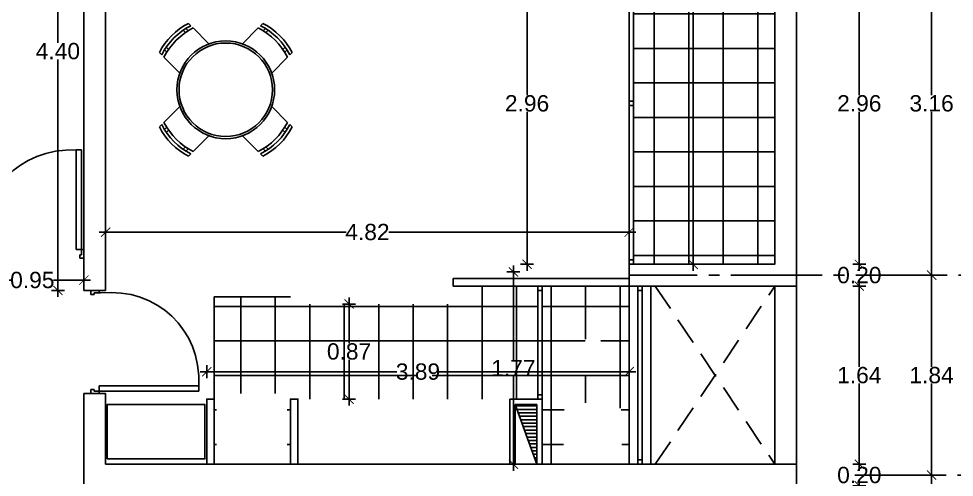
# Model space of a CAD drawing. Header units: millimetres. Extents: x 1217 to 2428, y 234 to 644.
# Drawn here: x 2359.84 to 2368.45, y 482.51 to 486.73 of the extents above; entities that cross this region are included whole.
import ezdxf

# ---------------------------------------------------------------- set-up
doc = ezdxf.new("R2010")
doc.units = ezdxf.units.MM
doc.linetypes.add('ACAD_ISO04W100', pattern=[30, 24, -3, 0, -3])
doc.linetypes.add('HIDDEN2', pattern=[0.1875, 0.125, -0.0625])
doc.layers.get('0').update_dxf_attribs({"lineweight": 5})
for name, color, linetype in [('0.1', 251, 'Continuous'), ('0.2', 2, 'Continuous'), ('0.3', 6, 'Continuous'), ('ARTEFACTOS', 4, 'Continuous'), ('COTAS', 252, 'Continuous'), ('COTAS INTERIORES', 3, 'Continuous'), ('EJES', 8, 'Continuous'), ('MUROS', 7, 'Continuous'), ('PUERTAS', 2, 'Continuous'), ('SHAFT', 3, 'Continuous'), ('TABIQUES', 4, 'Continuous')]:
    doc.layers.add(name, color=color, linetype=linetype)
doc.layers.get('ARTEFACTOS').off()
doc.styles.add('INTERARQ', font='arial.ttf')
doc.dimstyles.new('ESCALA_1-50', dxfattribs={"dimtxt": 0.15, "dimasz": 0.06, "dimexe": 0.18, "dimexo": 0.0625, "dimgap": 0, "dimtad": 0, "dimtih": 1, "dimtoh": 1, "dimzin": 0, "dimdsep": 46, "dimtxsty": 'INTERARQ', "dimblk": 'DIMTICK', "dimcen": 0, "dimse1": 1, "dimse2": 1, "dimclrd": 256, "dimclre": 1, "dimclrt": 2, "dimadec": 0, "dimazin": 0, "dimtfac": 4.5, "dimtofl": 0, "dimtmove": 2, "dimatfit": 3, "dimldrblk": 'DIMTICK', "dimfxl": 1, "dimtolj": 1, "dimtzin": 0, "dimarcsym": 0})

# ---------------------------------------------------------------- blocks, each defined once
blk = doc.blocks.new('com')
at = {"layer": '0.1'}
for p, q in [((-0.3421, 0.6108), (-0.3209, 0.5896)), ((0.3209, 0.5896), (0.3421, 0.6108)), ((-0.3917, 0.5473), (-0.3705, 0.526)), ((-0.3449, 0.5429), (-0.3661, 0.5641)), ((-0.2997, 0.5684), (-0.1541, 0.4228)), ((0.1541, 0.4228), (0.2997, 0.5684)), ((0.3449, 0.5429), (0.3661, 0.5641)), ((0.3917, 0.5473), (0.3705, 0.526)), ((-0.5429, 0.3449), (-0.5641, 0.3661)), ((-0.5473, 0.3917), (-0.526, 0.3705)), ((0.5473, 0.3917), (0.526, 0.3705)), ((0.5429, 0.3449), (0.5641, 0.3661)), ((-0.5896, 0.3209), (-0.6108, 0.3421)), ((-0.4228, 0.1541), (-0.5684, 0.2997)), ((0.5684, 0.2997), (0.4228, 0.1541)), ((0.6108, 0.3421), (0.5896, 0.3209)), ((-0.5684, -0.2997), (-0.4228, -0.1541)), ((0.4228, -0.1541), (0.5684, -0.2997)), ((-0.6108, -0.3421), (-0.5896, -0.3209)), ((0.5896, -0.3209), (0.6108, -0.3421)), ((-0.5429, -0.3449), (-0.5641, -0.3661)), ((-0.5473, -0.3917), (-0.526, -0.3705)), ((-0.1541, -0.4228), (-0.2997, -0.5684)), ((0.2997, -0.5684), (0.1541, -0.4228)), ((0.5473, -0.3917), (0.526, -0.3705)), ((0.5429, -0.3449), (0.5641, -0.3661)), ((-0.3917, -0.5473), (-0.3705, -0.526)), ((-0.3449, -0.5429), (-0.3661, -0.5641)), ((-0.3209, -0.5896), (-0.3421, -0.6108)), ((0.3421, -0.6108), (0.3209, -0.5896)), ((0.3449, -0.5429), (0.3661, -0.5641)), ((0.3917, -0.5473), (0.3705, -0.526))]:
    blk.add_line(p, q, dxfattribs=at)
for radius in [0.45, 0.43]:
    blk.add_circle((0, 0), radius, dxfattribs=at)
for centre, start, end in [((-0.0616, 0.0616), 117.05475, 152.94525), ((0.0616, 0.0616), 27.05475, 62.94525), ((-0.0404, 0.0404), 117.05475, 152.94525), ((-0.0192, 0.0192), 117.05475, 152.94525), ((0.0192, 0.0192), 27.05475, 62.94525), ((0.0404, 0.0404), 27.05475, 62.94525), ((-0.0616, -0.0616), 207.05475, 242.94525), ((-0.0404, -0.0404), 207.05475, 242.94525), ((-0.0192, -0.0192), 207.05475, 242.94525), ((0.0192, -0.0192), 297.05475, 332.94525), ((0.0404, -0.0404), 297.05475, 332.94525), ((0.0616, -0.0616), 297.05475, 332.94525)]:
    blk.add_arc(centre, 0.6167, start, end, dxfattribs=at)
blk = doc.blocks.new('FGFGFGFG')
at = {"layer": 'PUERTAS'}
for p, q in [((381629.7039, 7752655.4584), (381629.6607, 7752655.4584)), ((381629.6607, 7752655.4584), (381629.6608, 7752654.6488)), ((381629.704, 7752654.638), (381629.7039, 7752655.4584)), ((381629.6406, 7752654.638), (381629.6608, 7752654.638)), ((381629.6608, 7752654.6488), (381629.6608, 7752654.5949)), ((381629.6608, 7752654.638), (381629.704, 7752654.638)), ((381629.6608, 7752654.5949), (381629.6742, 7752654.5949)), ((381629.6742, 7752654.5949), (381629.6742, 7752654.568)), ((381630.4569, 7752654.5949), (381630.4704, 7752654.5949)), ((381630.4569, 7752654.568), (381630.4569, 7752654.5949)), ((381630.4704, 7752654.5949), (381630.4704, 7752654.6488)), ((381630.4906, 7752654.638), (381630.4704, 7752654.638)), ((381629.6742, 7752654.568), (381629.6406, 7752654.568)), ((381630.4906, 7752654.568), (381630.4569, 7752654.568))]:
    blk.add_line(p, q, dxfattribs=at)
at = {"layer": 'PUERTAS', "extrusion": (0, 0, -1)}
blk.add_ellipse((381629.5735, 7752654.5673), major_axis=(0.7057, 0.6681), ratio=0.836444, start_param=-0.755704, end_param=0.755704, dxfattribs=at)
blk = doc.blocks.new('DIMTICK')
at = {"color": 1}
for p, q in [((-1, 0), (1, 0)), ((0, 1), (0, -1))]:
    blk.add_line(p, q, dxfattribs=at)
at = {"color": 3, "const_width": 0.141}
blk.add_lwpolyline([(0.71, 0.71), (-0.71, -0.71)], dxfattribs=at)
blk = doc.blocks.new('*D595')
at = {"layer": 'COTAS', "lineweight": -2, "ltscale": 3, "transparency": 16777216}
for p, q in [((2367.5764, 482.6882), (2367.5764, 482.7482)), ((2367.5764, 482.3691), (2367.5764, 482.3091))]:
    blk.add_line(p, q, dxfattribs=at)
at = {"layer": 'DEFPOINTS', "color": 0, "ltscale": 3, "transparency": 16777216}
for p in [(2366.9993, 482.6282), (2367.5764, 482.6282), (2366.7993, 482.4291)]:
    blk.add_point(p, dxfattribs=at)
at = {"layer": 'COTAS', "lineweight": -2, "ltscale": 3, "transparency": 16777216, "xscale": 0.06, "yscale": 0.06, "zscale": 0.06}
for p, rotation in [((2367.5764, 482.6282), 270), ((2367.5764, 482.4291), 90)]:
    blk.add_blockref('DIMTICK', p, dxfattribs=dict(at, rotation=rotation))
at = {"layer": 'COTAS', "color": 2, "ltscale": 3, "transparency": 16777216, "insert": (2367.5764, 482.5287), "char_height": 0.15, "attachment_point": 5, "style": 'INTERARQ'}
blk.add_mtext('\\A1;0.20', dxfattribs=at)
blk = doc.blocks.new('*D323')
at = {"layer": 'COTAS', "lineweight": -2, "ltscale": 3, "transparency": 16777216}
for p, q in [((2367.5764, 484.2077), (2367.5764, 483.5245)), ((2367.5764, 482.6882), (2367.5764, 483.3713))]:
    blk.add_line(p, q, dxfattribs=at)
at = {"layer": 'DEFPOINTS', "color": 0, "ltscale": 3, "transparency": 16777216}
for p in [(2366.7984, 484.2677, 0), (2367.5764, 484.2677), (2366.9993, 482.6282)]:
    blk.add_point(p, dxfattribs=at)
at = {"layer": 'COTAS', "lineweight": -2, "ltscale": 3, "transparency": 16777216, "xscale": 0.06, "yscale": 0.06, "zscale": 0.06}
for p, rotation in [((2367.5764, 484.2677), 90), ((2367.5764, 482.6282), 270)]:
    blk.add_blockref('DIMTICK', p, dxfattribs=dict(at, rotation=rotation))
at = {"layer": 'COTAS', "color": 2, "ltscale": 3, "transparency": 16777216, "insert": (2367.5764, 483.4479), "char_height": 0.15, "attachment_point": 5, "style": 'INTERARQ'}
blk.add_mtext('\\A1;1.64', dxfattribs=at)
blk = doc.blocks.new('*D596')
at = {"layer": 'COTAS', "lineweight": -2, "ltscale": 3, "transparency": 16777216}
for p, q in [((2367.5764, 484.5277), (2367.5764, 484.5877)), ((2367.5764, 484.2077), (2367.5764, 484.1477))]:
    blk.add_line(p, q, dxfattribs=at)
at = {"layer": 'DEFPOINTS', "color": 0, "ltscale": 3, "transparency": 16777216}
for p in [(2366.7984, 484.4677), (2367.5764, 484.4677), (2366.7984, 484.2677, 0)]:
    blk.add_point(p, dxfattribs=at)
at = {"layer": 'COTAS', "lineweight": -2, "ltscale": 3, "transparency": 16777216, "xscale": 0.06, "yscale": 0.06, "zscale": 0.06}
for p, rotation in [((2367.5764, 484.4677), 270), ((2367.5764, 484.2677), 90)]:
    blk.add_blockref('DIMTICK', p, dxfattribs=dict(at, rotation=rotation))
at = {"layer": 'COTAS', "color": 2, "ltscale": 3, "transparency": 16777216, "insert": (2367.5764, 484.3677), "char_height": 0.15, "attachment_point": 5, "style": 'INTERARQ'}
blk.add_mtext('\\A1;0.20', dxfattribs=at)
blk = doc.blocks.new('*D597')
at = {"layer": 'COTAS', "lineweight": -2, "ltscale": 3, "transparency": 16777216}
for p, q in [((2367.5764, 487.3681), (2367.5764, 486.0245)), ((2367.5764, 484.5277), (2367.5764, 485.8713))]:
    blk.add_line(p, q, dxfattribs=at)
at = {"layer": 'DEFPOINTS', "color": 0, "ltscale": 3, "transparency": 16777216}
for p in [(2365.3104, 487.4281, 0), (2367.5764, 487.4281), (2366.7984, 484.4677)]:
    blk.add_point(p, dxfattribs=at)
at = {"layer": 'COTAS', "lineweight": -2, "ltscale": 3, "transparency": 16777216, "xscale": 0.06, "yscale": 0.06, "zscale": 0.06}
for p, rotation in [((2367.5764, 487.4281), 90), ((2367.5764, 484.4677), 270)]:
    blk.add_blockref('DIMTICK', p, dxfattribs=dict(at, rotation=rotation))
at = {"layer": 'COTAS', "color": 2, "ltscale": 3, "transparency": 16777216, "insert": (2367.5764, 485.9479), "char_height": 0.15, "attachment_point": 5, "style": 'INTERARQ'}
blk.add_mtext('\\A1;2.96', dxfattribs=at)
blk = doc.blocks.new('*D615')
at = {"layer": 'COTAS', "lineweight": -2, "ltscale": 3, "transparency": 16777216}
for p, q in [((2368.2415, 482.4681), (2368.2415, 481.1547)), ((2368.2415, 479.6882), (2368.2415, 481.0016))]:
    blk.add_line(p, q, dxfattribs=at)
at = {"layer": 'DEFPOINTS', "color": 0, "ltscale": 3, "transparency": 16777216}
for p in [(2368.1458, 482.5281, 0), (2368.2415, 482.5281), (2366.9993, 479.6282)]:
    blk.add_point(p, dxfattribs=at)
at = {"layer": 'COTAS', "lineweight": -2, "ltscale": 3, "transparency": 16777216, "xscale": 0.06, "yscale": 0.06, "zscale": 0.06}
for p, rotation in [((2368.2415, 482.5281), 90), ((2368.2415, 479.6282), 270)]:
    blk.add_blockref('DIMTICK', p, dxfattribs=dict(at, rotation=rotation))
at = {"layer": 'COTAS', "color": 2, "ltscale": 3, "transparency": 16777216, "insert": (2368.2415, 481.0781), "char_height": 0.15, "attachment_point": 5, "style": 'INTERARQ'}
blk.add_mtext('\\A1;2.90', dxfattribs=at)
blk = doc.blocks.new('*D616')
at = {"layer": 'COTAS', "lineweight": -2, "ltscale": 3, "transparency": 16777216}
for p, q in [((2368.2415, 484.3077), (2368.2415, 483.5245)), ((2368.2415, 482.5881), (2368.2415, 483.3713))]:
    blk.add_line(p, q, dxfattribs=at)
at = {"layer": 'DEFPOINTS', "color": 0, "ltscale": 3, "transparency": 16777216}
for p in [(2366.9983, 484.3677), (2368.2415, 484.3677), (2368.1458, 482.5281, 0)]:
    blk.add_point(p, dxfattribs=at)
at = {"layer": 'COTAS', "lineweight": -2, "ltscale": 3, "transparency": 16777216, "xscale": 0.06, "yscale": 0.06, "zscale": 0.06}
for p, rotation in [((2368.2415, 484.3677), 90), ((2368.2415, 482.5281), 270)]:
    blk.add_blockref('DIMTICK', p, dxfattribs=dict(at, rotation=rotation))
at = {"layer": 'COTAS', "color": 2, "ltscale": 3, "transparency": 16777216, "insert": (2368.2415, 483.4479), "char_height": 0.15, "attachment_point": 5, "style": 'INTERARQ'}
blk.add_mtext('\\A1;1.84', dxfattribs=at)
blk = doc.blocks.new('*D617')
at = {"layer": 'COTAS', "lineweight": -2, "ltscale": 3, "transparency": 16777216}
for p, q in [((2368.2415, 487.4681), (2368.2415, 486.0245)), ((2368.2415, 484.4277), (2368.2415, 485.8713))]:
    blk.add_line(p, q, dxfattribs=at)
at = {"layer": 'DEFPOINTS', "color": 0, "ltscale": 3, "transparency": 16777216}
for p in [(2366.9983, 487.5281), (2368.2415, 487.5281), (2366.9983, 484.3677)]:
    blk.add_point(p, dxfattribs=at)
at = {"layer": 'COTAS', "lineweight": -2, "ltscale": 3, "transparency": 16777216, "xscale": 0.06, "yscale": 0.06, "zscale": 0.06}
for p, rotation in [((2368.2415, 487.5281), 90), ((2368.2415, 484.3677), 270)]:
    blk.add_blockref('DIMTICK', p, dxfattribs=dict(at, rotation=rotation))
at = {"layer": 'COTAS', "color": 2, "ltscale": 3, "transparency": 16777216, "insert": (2368.2415, 485.9479), "char_height": 0.15, "attachment_point": 5, "style": 'INTERARQ'}
blk.add_mtext('\\A1;3.16', dxfattribs=at)
blk = doc.blocks.new('*D329')
at = {"layer": 'COTAS', "lineweight": -2, "ltscale": 3, "transparency": 16777216}
for p, q in [((2368.8564, 495.1033), (2368.8564, 478.9229)), ((2368.8564, 462.5893), (2368.8564, 478.7696))]:
    blk.add_line(p, q, dxfattribs=at)
at = {"layer": 'DEFPOINTS', "color": 0, "ltscale": 3, "transparency": 16777216}
for p in [(2364.1135, 495.1633, 0), (2368.8564, 495.1633), (2364.1135, 462.5293, 0)]:
    blk.add_point(p, dxfattribs=at)
at = {"layer": 'COTAS', "lineweight": -2, "ltscale": 3, "transparency": 16777216, "xscale": 0.06, "yscale": 0.06, "zscale": 0.06}
for p, rotation in [((2368.8564, 495.1633), 90), ((2368.8564, 462.5293), 270)]:
    blk.add_blockref('DIMTICK', p, dxfattribs=dict(at, rotation=rotation))
at = {"layer": 'COTAS', "color": 2, "ltscale": 3, "transparency": 16777216, "insert": (2368.8564, 478.8463), "char_height": 0.15, "attachment_point": 5, "style": 'INTERARQ'}
blk.add_mtext('\\A1;32.63', dxfattribs=at)
blk = doc.blocks.new('*D348')
at = {"layer": 'COTAS INTERIORES', "lineweight": -2, "ltscale": 3, "transparency": 16777216}
for p, q in [((2359.5494, 484.3228), (2359.769, 484.3228)), ((2360.3794, 484.3228), (2360.1598, 484.3228))]:
    blk.add_line(p, q, dxfattribs=at)
at = {"layer": 'DEFPOINTS', "color": 0, "ltscale": 3, "transparency": 16777216}
for p in [(2359.4894, 484.5057, 0), (2360.4394, 484.3228), (2360.4394, 484.2281)]:
    blk.add_point(p, dxfattribs=at)
at = {"layer": 'COTAS INTERIORES', "lineweight": -2, "ltscale": 3, "transparency": 16777216, "xscale": 0.06, "yscale": 0.06, "zscale": 0.06, "rotation": 180}
blk.add_blockref('DIMTICK', (2359.4894, 484.3228), dxfattribs=at)
at = {"layer": 'COTAS INTERIORES', "lineweight": -2, "ltscale": 3, "transparency": 16777216, "xscale": 0.06, "yscale": 0.06, "zscale": 0.06}
blk.add_blockref('DIMTICK', (2360.4394, 484.3228), dxfattribs=at)
at = {"layer": 'COTAS INTERIORES', "color": 2, "ltscale": 3, "transparency": 16777216, "insert": (2359.9644, 484.3228), "char_height": 0.15, "attachment_point": 5, "style": 'INTERARQ'}
blk.add_mtext('\\A1;0.95', dxfattribs=at)
blk = doc.blocks.new('*D349')
at = {"layer": 'COTAS INTERIORES', "lineweight": -2, "ltscale": 3, "transparency": 16777216}
for p, q in [((2360.1997, 488.5685), (2360.1997, 486.5049)), ((2360.1997, 484.2881), (2360.1997, 486.3517))]:
    blk.add_line(p, q, dxfattribs=at)
at = {"layer": 'DEFPOINTS', "color": 0, "ltscale": 3, "transparency": 16777216}
for p in [(2360.4394, 488.6285, 0), (2360.1997, 484.2281), (2360.4394, 484.2281, 0)]:
    blk.add_point(p, dxfattribs=at)
at = {"layer": 'COTAS INTERIORES', "lineweight": -2, "ltscale": 3, "transparency": 16777216, "xscale": 0.06, "yscale": 0.06, "zscale": 0.06}
for p, rotation in [((2360.1997, 488.6285), 90), ((2360.1997, 484.2281), 270)]:
    blk.add_blockref('DIMTICK', p, dxfattribs=dict(at, rotation=rotation))
at = {"layer": 'COTAS INTERIORES', "color": 2, "ltscale": 3, "transparency": 16777216, "insert": (2360.1997, 486.4283), "char_height": 0.15, "attachment_point": 5, "style": 'INTERARQ'}
blk.add_mtext('\\A1;4.40', dxfattribs=at)
blk = doc.blocks.new('*D372')
at = {"layer": 'COTAS INTERIORES', "lineweight": -2, "ltscale": 3, "transparency": 16777216}
for p, q in [((2364.5183, 487.3681), (2364.5183, 486.0245)), ((2364.5183, 484.5277), (2364.5183, 485.8713))]:
    blk.add_line(p, q, dxfattribs=at)
at = {"layer": 'DEFPOINTS', "color": 0, "ltscale": 3, "transparency": 16777216}
for p in [(2362.6673, 487.4281, 0), (2364.5183, 484.4677), (2364.5453, 484.4677, 0)]:
    blk.add_point(p, dxfattribs=at)
at = {"layer": 'COTAS INTERIORES', "lineweight": -2, "ltscale": 3, "transparency": 16777216, "xscale": 0.06, "yscale": 0.06, "zscale": 0.06}
for p, rotation in [((2364.5183, 487.4281), 90), ((2364.5183, 484.4677), 270)]:
    blk.add_blockref('DIMTICK', p, dxfattribs=dict(at, rotation=rotation))
at = {"layer": 'COTAS INTERIORES', "color": 2, "ltscale": 3, "transparency": 16777216, "insert": (2364.5183, 485.9479), "char_height": 0.15, "attachment_point": 5, "style": 'INTERARQ'}
blk.add_mtext('\\A1;2.96', dxfattribs=at)
blk = doc.blocks.new('*D374')
at = {"layer": 'COTAS INTERIORES', "lineweight": -2, "ltscale": 3, "transparency": 16777216}
for p, q in [((2361.6294, 483.48), (2363.319, 483.48)), ((2365.3984, 483.48), (2363.7088, 483.48))]:
    blk.add_line(p, q, dxfattribs=at)
at = {"layer": 'DEFPOINTS', "color": 0, "ltscale": 3, "transparency": 16777216}
for p in [(2365.4584, 483.48), (2365.4584, 483.324, 0), (2361.5694, 483.2278, 0)]:
    blk.add_point(p, dxfattribs=at)
at = {"layer": 'COTAS INTERIORES', "lineweight": -2, "ltscale": 3, "transparency": 16777216, "xscale": 0.06, "yscale": 0.06, "zscale": 0.06, "rotation": 180}
blk.add_blockref('DIMTICK', (2361.5694, 483.48), dxfattribs=at)
at = {"layer": 'COTAS INTERIORES', "lineweight": -2, "ltscale": 3, "transparency": 16777216, "xscale": 0.06, "yscale": 0.06, "zscale": 0.06}
blk.add_blockref('DIMTICK', (2365.4584, 483.48), dxfattribs=at)
at = {"layer": 'COTAS INTERIORES', "color": 2, "ltscale": 3, "transparency": 16777216, "insert": (2363.5139, 483.48), "char_height": 0.15, "attachment_point": 5, "style": 'INTERARQ'}
blk.add_mtext('\\A1;3.89', dxfattribs=at)
blk = doc.blocks.new('*D375')
at = {"layer": 'COTAS INTERIORES', "lineweight": -2, "ltscale": 3, "transparency": 16777216}
for p, q in [((2364.3927, 484.3377), (2364.3927, 483.5882)), ((2364.3927, 482.6881), (2364.3927, 483.4376))]:
    blk.add_line(p, q, dxfattribs=at)
at = {"layer": 'DEFPOINTS', "color": 0, "ltscale": 3, "transparency": 16777216}
for p in [(2364.2096, 484.3977, 0), (2364.2096, 482.6281, 0), (2364.3927, 482.6281)]:
    blk.add_point(p, dxfattribs=at)
at = {"layer": 'COTAS INTERIORES', "lineweight": -2, "ltscale": 3, "transparency": 16777216, "xscale": 0.06, "yscale": 0.06, "zscale": 0.06}
for p, rotation in [((2364.3927, 484.3977), 90), ((2364.3927, 482.6281), 270)]:
    blk.add_blockref('DIMTICK', p, dxfattribs=dict(at, rotation=rotation))
at = {"layer": 'COTAS INTERIORES', "color": 2, "ltscale": 3, "transparency": 16777216, "insert": (2364.3927, 483.5129), "char_height": 0.15, "attachment_point": 5, "style": 'INTERARQ'}
blk.add_mtext('\\A1;1.77', dxfattribs=at)
blk = doc.blocks.new('*D376')
at = {"layer": 'COTAS INTERIORES', "lineweight": -2, "ltscale": 3, "transparency": 16777216}
for p, q in [((2362.8797, 484.0427), (2362.8797, 483.7419)), ((2362.8797, 483.2879), (2362.8797, 483.5887))]:
    blk.add_line(p, q, dxfattribs=at)
at = {"layer": 'DEFPOINTS', "color": 0, "ltscale": 3, "transparency": 16777216}
for p in [(2362.9766, 484.1027, 0), (2362.8797, 483.2279), (2362.9336, 483.2279, 0)]:
    blk.add_point(p, dxfattribs=at)
at = {"layer": 'COTAS INTERIORES', "lineweight": -2, "ltscale": 3, "transparency": 16777216, "xscale": 0.06, "yscale": 0.06, "zscale": 0.06}
for p, rotation in [((2362.8797, 484.1027), 90), ((2362.8797, 483.2279), 270)]:
    blk.add_blockref('DIMTICK', p, dxfattribs=dict(at, rotation=rotation))
at = {"layer": 'COTAS INTERIORES', "color": 2, "ltscale": 3, "transparency": 16777216, "insert": (2362.8797, 483.6653), "char_height": 0.15, "attachment_point": 5, "style": 'INTERARQ'}
blk.add_mtext('\\A1;0.87', dxfattribs=at)
blk = doc.blocks.new('*D377')
at = {"layer": 'COTAS INTERIORES', "lineweight": -2, "ltscale": 3, "transparency": 16777216}
for p, q in [((2360.6994, 484.764), (2362.8518, 484.764)), ((2365.3984, 484.764), (2363.246, 484.764))]:
    blk.add_line(p, q, dxfattribs=at)
at = {"layer": 'DEFPOINTS', "color": 0, "ltscale": 3, "transparency": 16777216}
for p in [(2360.6394, 484.9805, 0), (2365.4584, 484.8614, 0), (2365.4584, 484.764)]:
    blk.add_point(p, dxfattribs=at)
at = {"layer": 'COTAS INTERIORES', "lineweight": -2, "ltscale": 3, "transparency": 16777216, "xscale": 0.06, "yscale": 0.06, "zscale": 0.06, "rotation": 180}
blk.add_blockref('DIMTICK', (2360.6394, 484.764), dxfattribs=at)
at = {"layer": 'COTAS INTERIORES', "lineweight": -2, "ltscale": 3, "transparency": 16777216, "xscale": 0.06, "yscale": 0.06, "zscale": 0.06}
blk.add_blockref('DIMTICK', (2365.4584, 484.764), dxfattribs=at)
at = {"layer": 'COTAS INTERIORES', "color": 2, "ltscale": 3, "transparency": 16777216, "insert": (2363.0489, 484.764), "char_height": 0.15, "attachment_point": 5, "style": 'INTERARQ'}
blk.add_mtext('\\A1;4.82', dxfattribs=at)
blk = doc.blocks.new('*D383')
at = {"layer": 'COTAS INTERIORES', "lineweight": -2, "ltscale": 3, "transparency": 16777216}
for p, q in [((2366.0472, 491.2208), (2366.0472, 487.9508)), ((2366.0472, 484.5277), (2366.0472, 487.7977))]:
    blk.add_line(p, q, dxfattribs=at)
at = {"layer": 'DEFPOINTS', "color": 0, "ltscale": 3, "transparency": 16777216}
for p in [(2366.0472, 491.2808), (2366.1155, 491.2808, 0), (2366.1484, 484.4677, 0)]:
    blk.add_point(p, dxfattribs=at)
at = {"layer": 'COTAS INTERIORES', "lineweight": -2, "ltscale": 3, "transparency": 16777216, "xscale": 0.06, "yscale": 0.06, "zscale": 0.06}
for p, rotation in [((2366.0472, 491.2808), 90), ((2366.0472, 484.4677), 270)]:
    blk.add_blockref('DIMTICK', p, dxfattribs=dict(at, rotation=rotation))
at = {"layer": 'COTAS INTERIORES', "color": 2, "ltscale": 3, "transparency": 16777216, "insert": (2366.0472, 487.8743), "char_height": 0.15, "attachment_point": 5, "style": 'INTERARQ'}
blk.add_mtext('\\A1;6.81', dxfattribs=at)

msp = doc.modelspace()

# ---------------------------------------------------------------- hatches: boundary and pattern name
at = {"layer": '0.1'}
h = msp.add_hatch(dxfattribs=at)
h.set_pattern_fill('NET', color=256, scale=0.099999, angle=-270, style=0)
h.set_pattern_definition([(90, (807.40966, -346.0244), (-0.31749764, 2e-16), []), (180, (807.40966, -346.0244), (-2e-16, -0.31749764), [])])
h.paths.add_polyline_path([(2365.49834, 491.28084), (2366.11548, 491.28084), (2366.79833, 490.598), (2366.79839, 484.46771), (2365.4984, 484.46769)])
h = msp.add_hatch(dxfattribs=at)
h.set_pattern_fill('NET', color=256, scale=0.099999, angle=-270, style=0)
h.set_pattern_definition([(90, (186.07077, -34.3936), (-0.31749764, 3e-16), []), (180, (186.07077, -34.3936), (-3e-16, -0.31749764), [])])
edge = h.paths.add_edge_path()
edge.add_line((2361.63937, 484.1677), (2362.33937, 484.1677))
edge.add_line((2362.33937, 484.1677), (2362.33937, 484.10271))
edge.add_line((2362.33937, 484.10271), (2363.83936, 484.1027))
edge.add_line((2363.83936, 484.1027), (2363.83936, 484.2677))
edge.add_line((2363.83936, 484.2677), (2364.61843, 484.2677))
edge.add_line((2364.61843, 484.2677), (2364.61844, 484.0777))
edge.add_line((2364.61844, 484.0777), (2364.65844, 484.0777))
edge.add_line((2364.65844, 484.0777), (2364.65844, 484.2677))
edge.add_line((2364.65844, 484.2677), (2365.4584, 484.2677))
edge.add_line((2365.4584, 484.2677), (2365.45841, 483.22785))
edge.add_line((2365.45841, 483.22785), (2365.45839, 483.22785))
edge.add_line((2365.45839, 483.22785), (2365.4584, 482.62816))
edge.add_line((2365.4584, 482.62816), (2365.36443, 482.62819))
edge.add_arc((2365.36443, 482.65297), 0.02478, 270.000033, 360)
edge.add_line((2365.38921, 482.65297), (2365.38921, 483.09409))
edge.add_arc((2365.29008, 483.09409), 0.09913, 0, 90)
edge.add_line((2365.29008, 483.19322), (2364.95304, 483.19322))
edge.add_arc((2364.95304, 483.09409), 0.09913, 90, 180)
edge.add_line((2364.85391, 483.09409), (2364.85391, 482.65297))
edge.add_arc((2364.87869, 482.65297), 0.02478, 180, 267.862581)
edge.add_line((2364.87777, 482.6282), (2364.65844, 482.6282))
edge.add_line((2364.65844, 482.6282), (2364.65844, 483.22786))
edge.add_line((2364.65844, 483.22786), (2364.65844, 483.26786))
edge.add_line((2364.65844, 483.26786), (2364.61844, 483.26786))
edge.add_line((2364.61844, 483.26786), (2364.61844, 483.22786))
edge.add_line((2364.61844, 483.22786), (2364.40852, 483.22786))
edge.add_line((2364.40852, 483.22786), (2362.33937, 483.22786))
edge.add_line((2362.33937, 483.22786), (2362.33937, 482.6282))
edge.add_line((2362.33937, 482.6282), (2362.23445, 482.6282))
edge.add_line((2362.23445, 482.6282), (2362.23445, 482.67817))
edge.add_line((2362.23445, 482.67817), (2362.29629, 482.67817))
edge.add_arc((2362.29629, 482.69134), 0.01316, 270, 360)
edge.add_line((2362.30945, 482.69134), (2362.30945, 483.26501))
edge.add_arc((2362.29629, 483.26501), 0.01316, 0, 90)
edge.add_line((2362.29629, 483.27817), (2361.67262, 483.27817))
edge.add_arc((2361.67262, 483.26501), 0.01316, 90, 180)
edge.add_line((2361.65945, 483.26501), (2361.65945, 482.69134))
edge.add_arc((2361.67262, 482.69134), 0.01316, 180, 270)
edge.add_line((2361.67262, 482.67817), (2361.73445, 482.67817))
edge.add_line((2361.73445, 482.67817), (2361.73445, 482.62817))
edge.add_line((2361.73445, 482.62817), (2361.63937, 482.6282))
edge.add_line((2361.63937, 482.6282), (2361.63937, 483.22786))
edge.add_line((2361.63937, 483.22786), (2361.63937, 483.23563))
edge.add_line((2361.63937, 483.23563), (2361.63937, 484.1677))
h.paths.add_polyline_path([(2365.19692, 483.77978), (2365.19692, 483.44573), (2365.05267, 483.44573), (2365.05267, 483.77978)], flags=16)
h.paths.add_polyline_path([(2363.64568, 483.75438), (2363.64568, 483.33892), (2363.50144, 483.33892), (2363.50144, 483.75438)], flags=16)
at = {"layer": 'SHAFT', "linetype": 'ByBlock'}
h = msp.add_hatch(dxfattribs=at)
h.set_pattern_fill('ANSI31', color=256, scale=0.01, angle=-405, style=0)
h.set_pattern_definition([(180, (7755646.826877, -381061.460158), (-6e-17, -0.03174976629765), [])])
h.paths.add_polyline_path([(2364.40852, 483.17804), (2364.60844, 482.62821), (2364.60844, 482.97725), (2364.60844, 483.17786)])

# ---------------------------------------------------------------- linework, layer by layer
at = {"ltscale": 3, "elevation": 0}
msp.add_lwpolyline([(2364.40852, 483.17804), (2364.60844, 483.17804), (2364.60844, 482.62821), (2364.40852, 482.62821)], close=True, dxfattribs=at)
at = {"layer": '0.1', "elevation": 0}
for points in [[(2365.49834, 491.28084), (2366.11548, 491.28084), (2366.79833, 490.598), (2366.79839, 484.46771), (2365.4984, 484.46769), (2365.49834, 491.28084)], [(2365.4584, 487.42813), (2365.4584, 484.46769)], [(2365.4984, 487.42813), (2365.4984, 484.46769)], [(2364.61844, 483.26786), (2364.61843, 484.2677)], [(2364.65844, 483.26786), (2364.65843, 484.2677)], [(2365.5384, 482.66816), (2365.53839, 484.26769)], [(2365.5784, 482.66816), (2365.57839, 484.26769)], [(2362.33937, 484.1677), (2361.63937, 484.1677), (2361.63937, 483.22786)]]:
    msp.add_lwpolyline(points, dxfattribs=at)
msp.add_lwpolyline([(2360.65298, 482.6782), (2361.55297, 482.6782), (2361.55297, 483.17786), (2360.65298, 483.17786)], close=True, dxfattribs=at)
at = {"layer": '0.2'}
for p, q in [((2366.79833, 490.598, 0), (2366.79839, 484.46771, 0)), ((2366.99832, 490.68085, 0), (2366.99832, 482.62816, 0)), ((2366.79839, 484.26771, 0), (2366.79841, 482.62816, 0))]:
    msp.add_line(p, q, dxfattribs=at)
at = {"layer": '0.2', "elevation": 0}
for points in [[(2365.4984, 485.92791), (2365.4584, 485.92791), (2365.4584, 485.96791), (2365.4984, 485.96791), (2365.4984, 485.92791)], [(2365.4984, 484.4677), (2365.4584, 484.4677), (2365.4584, 484.5077), (2365.4984, 484.5077), (2365.4984, 484.4677)], [(2365.4584, 484.46769), (2365.4584, 484.26769)], [(2365.4984, 484.46769), (2366.79839, 484.46771)], [(2364.65844, 484.2277), (2364.61844, 484.2277), (2364.61844, 484.2677), (2364.65844, 484.2677), (2364.65844, 484.2277)], [(2365.4584, 484.2677), (2366.99832, 484.2677)], [(2365.5784, 484.2677), (2365.5384, 484.2677), (2365.5384, 484.2277), (2365.5784, 484.2277), (2365.5784, 484.2677)], [(2364.65844, 483.22786), (2364.61844, 483.22786), (2364.61844, 483.26786), (2364.65844, 483.26786), (2364.65844, 483.22786)], [(2365.57839, 482.62816), (2365.53839, 482.62816), (2365.53839, 482.66816), (2365.57839, 482.66816), (2365.57839, 482.62816)]]:
    msp.add_lwpolyline(points, dxfattribs=at)
at = {"layer": '0.2', "color": 1, "elevation": 0}
for points in [[(2365.4584, 482.62816), (2365.4584, 484.2677)], [(2365.65835, 482.62816), (2365.65841, 484.26769)]]:
    msp.add_lwpolyline(points, dxfattribs=at)
at = {"layer": '0.3'}
for p, q in [((2364.35852, 482.62819, 0), (2364.35852, 483.22803, 0)), ((2364.65844, 483.22786, 0), (2364.65844, 482.62821, 0)), ((2364.40852, 482.62821, 0), (2364.40852, 483.17804, 0)), ((2364.60844, 483.17786, 0), (2364.60844, 482.62821, 0))]:
    msp.add_line(p, q, dxfattribs=at)
at = {"layer": '0.3', "elevation": 0}
for points in [[(2363.83936, 484.3377), (2365.4584, 484.33769)], [(2363.83936, 484.2677), (2363.83936, 484.3377)], [(2363.83936, 484.2677), (2365.4584, 484.26769)], [(2361.63937, 482.62816), (2361.63937, 483.22786), (2361.56937, 483.22786), (2361.56937, 482.62816)], [(2362.40937, 482.62816), (2362.40937, 483.22786), (2362.33937, 483.22786), (2362.33937, 482.62816)], [(2364.65844, 483.22786), (2364.35852, 483.22803)], [(2364.40852, 483.17804), (2364.60844, 483.17804)]]:
    msp.add_lwpolyline(points, dxfattribs=at)
at = {"layer": 'EJES', "linetype": 'ACAD_ISO04W100', "ltscale": 0.035, "elevation": 0}
for points in [[(2369.53492, 484.36769), (2365.4584, 484.36769)], [(2369.52562, 482.52813), (2367.47933, 482.52813)]]:
    msp.add_lwpolyline(points, dxfattribs=at)
at = {"layer": 'MUROS'}
for p, q in [((2360.63938, 488.82856, 0), (2360.63938, 484.22816, 0)), ((2360.43938, 488.62855, 0), (2360.43938, 484.22816, 0)), ((2364.92838, 482.62821, 0), (2360.63938, 482.62821, 0)), ((2366.99832, 482.62816, 0), (2360.63938, 482.62816, 0))]:
    msp.add_line(p, q, dxfattribs=at)
at = {"layer": 'MUROS', "elevation": 0}
for points in [[(2360.63938, 484.22816), (2360.43938, 484.22816)], [(2360.43938, 483.27817), (2360.63938, 483.27817), (2360.63938, 482.62816)], [(2360.43938, 483.27817), (2360.43938, 482.42914)], [(2366.7983, 477.89917), (2366.99832, 477.89917), (2366.99832, 482.62816)]]:
    msp.add_lwpolyline(points, dxfattribs=at)
at = {"layer": 'SHAFT', "linetype": 'ByBlock', "elevation": 0}
msp.add_lwpolyline([(2364.60844, 482.62821), (2364.40852, 483.17804)], dxfattribs=at)
at = {"layer": 'TABIQUES', "color": 8, "linetype": 'HIDDEN2', "ltscale": 2, "elevation": 0}
for points in [[(2365.69835, 482.62817), (2366.79839, 484.26771)], [(2365.6984, 484.26769), (2366.79841, 482.62816)]]:
    msp.add_lwpolyline(points, dxfattribs=at)

# ---------------------------------------------------------------- block references
at = {"layer": 'ARTEFACTOS', "xscale": -0.9999925657630349, "yscale": 0.9999925657630349, "zscale": 0.9999925657630349}
msp.add_blockref('com', (2361.7446, 486.07355, 0), dxfattribs=at)
at = {"layer": 'PUERTAS', "xscale": -1.117638750408717, "yscale": 1.117638750408717, "zscale": 1.117638750408717}
msp.add_blockref('FGFGFGFG', (428884.51398, -8664182.63801, 0), dxfattribs=at)
at = {"layer": 'PUERTAS', "xscale": -1.117638750408717, "yscale": 1.117638750408717, "zscale": 1.117638750408717, "rotation": 270}
msp.add_blockref('FGFGFGFG', (-8662306.66103, -426040.79643, 0), dxfattribs=at)

# ---------------------------------------------------------------- dimensions: what is measured, and where the dimension line sits
at = {"layer": 'COTAS', "ltscale": 3}
for base, p1, p2, picture, middle in [((2368.85635, 495.16328), (2364.11354, 462.52928, 0), (2364.11354, 495.16328, 0), '*D329', (2368.85635, 478.84628)), ((2368.24149, 487.52809, 0), (2366.99833, 484.36769, 0), (2366.99833, 487.52809, 0), '*D617', (2368.24149, 485.94789, 0)), ((2367.57641, 487.42813, 0), (2366.79839, 484.46771, 0), (2365.31038, 487.42813, 0), '*D597', (2367.57641, 485.94792, 0)), ((2367.57641, 484.46771), (2366.79839, 484.26771, 0), (2366.79839, 484.46771), '*D596', (2367.57641, 484.36771)), ((2368.24149, 484.36769), (2368.14575, 482.52813, 0), (2366.99833, 484.36769), '*D616', (2368.24149, 483.44791)), ((2367.57641, 484.26771), (2366.99933, 482.62816), (2366.79839, 484.26771, 0), '*D323', (2367.57641, 483.44794)), ((2367.57641, 482.62816, 0), (2366.79933, 482.42914, 0), (2366.99933, 482.62816, 0), '*D595', (2367.57641, 482.52865, 0)), ((2368.24149, 482.52813), (2366.99933, 479.62816), (2368.14575, 482.52813, 0), '*D615', (2368.24149, 481.07814))]:
    dim = msp.add_linear_dim(base=base, p1=p1, p2=p2, angle=90, dimstyle='ESCALA_1-50', dxfattribs=at)
    dim.commit()
    dim.dimension.update_dxf_attribs({"geometry": picture, "text_midpoint": middle})
at = {"layer": 'COTAS INTERIORES', "ltscale": 3}
for base, p1, p2, picture, middle in [((2366.04719, 491.28084), (2366.1484, 484.46766, 0), (2366.11548, 491.28084, 0), '*D383', (2366.04719, 487.87425)), ((2360.19974, 484.22812), (2360.43938, 488.62851, 0), (2360.43938, 484.22812, 0), '*D349', (2360.19974, 486.42832)), ((2364.51826, 484.46767), (2362.66727, 487.42809, 0), (2364.54528, 484.46767, 0), '*D372', (2364.51826, 485.94788)), ((2364.3927, 482.62815), (2364.20963, 484.39767, 0), (2364.20963, 482.62815, 0), '*D375', (2364.3927, 483.51291)), ((2362.87972, 483.22787), (2362.97664, 484.10266, 0), (2362.93357, 483.22787, 0), '*D376', (2362.87972, 483.66527))]:
    dim = msp.add_linear_dim(base=base, p1=p1, p2=p2, angle=270, dimstyle='ESCALA_1-50', dxfattribs=at)
    dim.commit()
    dim.dimension.update_dxf_attribs({"geometry": picture, "text_midpoint": middle})
for base, p1, p2, picture, middle in [((2365.4584, 484.76405), (2360.63938, 484.98047, 0), (2365.4584, 484.86144, 0), '*D377', (2363.04889, 484.76405)), ((2360.43938, 484.32276), (2359.48936, 484.5057, 0), (2360.43938, 484.22812), '*D348', (2359.96437, 484.32276)), ((2365.4584, 483.47998), (2361.56937, 483.22782, 0), (2365.4584, 483.32395, 0), '*D374', (2363.51389, 483.47998))]:
    dim = msp.add_linear_dim(base=base, p1=p1, p2=p2, dimstyle='ESCALA_1-50', dxfattribs=at)
    dim.commit()
    dim.dimension.update_dxf_attribs({"geometry": picture, "text_midpoint": middle})

doc.saveas('drawing.dxf')
